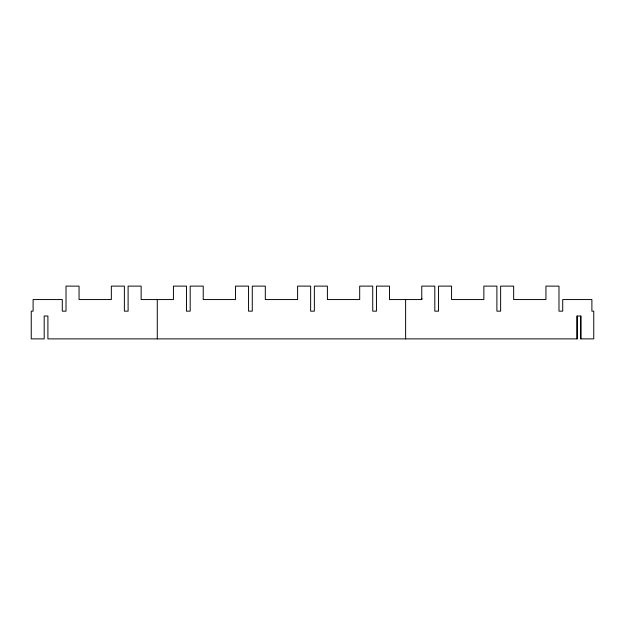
<?xml version="1.0" encoding="UTF-8"?>
<svg xmlns="http://www.w3.org/2000/svg" width="625" height="625" viewBox="0 0 625 625"><rect width="100%" height="100%" fill="white"/><g stroke="black" fill="none" stroke-linecap="round" stroke-linejoin="round"><path stroke-width="0.94" d="M157.281 338.883L157.281 299.562M421.773 299.562L421.773 286.117L434.812 286.117L434.812 311.156L438.539 311.156L438.539 286.117L451.57 286.117L451.57 299.562L483.859 299.562L483.859 286.117L496.898 286.117L496.898 311.156L500.625 311.156L500.625 286.117L513.656 286.117L513.656 299.562L545.945 299.562L545.945 286.117L558.984 286.117L558.984 311.156L562.711 311.156L562.711 299.562L591.891 299.562L591.891 311.156L593.75 311.156L593.75 338.883L580.812 338.883L580.812 316.016L577.094 316.016L577.094 338.883L47.906 338.883L47.906 316.016L44.188 316.016L44.188 338.883L31.25 338.883L31.25 311.156L33.109 311.156L33.109 299.562L62.289 299.562L62.289 311.156L66.016 311.156L66.016 286.117L79.055 286.117L79.055 299.562L111.344 299.562L111.344 286.117L124.375 286.117L124.375 311.156L128.102 311.156L128.102 286.117L141.141 286.117L141.141 299.562L173.43 299.562L173.43 286.117L186.469 286.117L186.469 311.156L190.188 311.156L190.188 286.117L203.227 286.117L203.227 299.562L235.516 299.562L235.516 286.117L248.555 286.117L248.555 311.156L252.273 311.156L252.273 286.117L265.312 286.117L265.312 299.562L297.602 299.562L297.602 286.117L310.641 286.117L310.641 311.156L314.367 311.156L314.359 286.117L327.398 286.117L327.398 299.562L359.688 299.562L359.688 286.117L372.727 286.117L372.727 311.156L376.453 311.156L376.445 286.117L389.484 286.117L389.484 299.562L421.773 299.562L421.773 298.32M577.094 338.883L577.094 316.016M580.812 338.883L580.812 316.016M405.625 299.562L405.625 338.883"/></g></svg>
